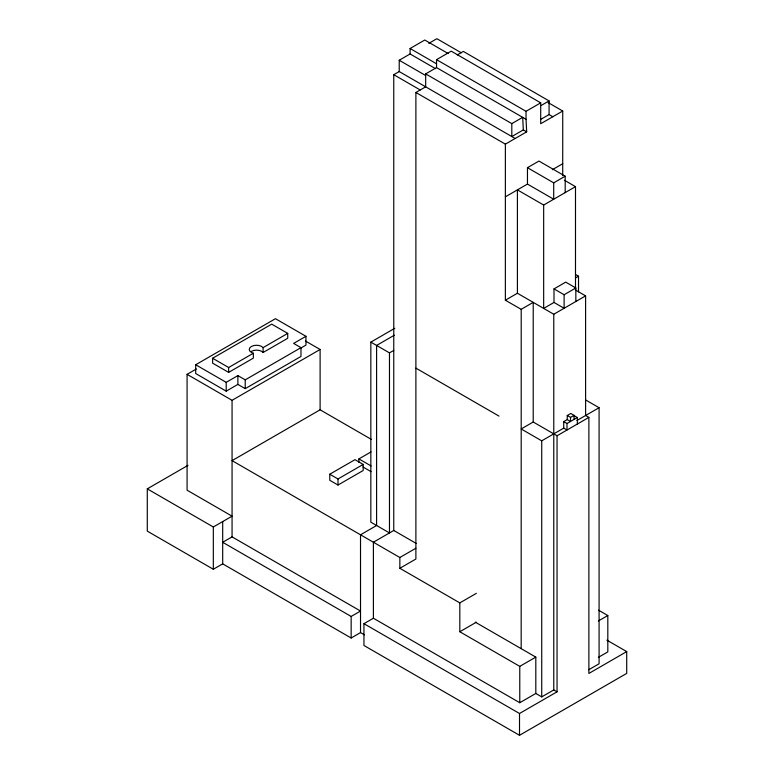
<?xml version="1.0" encoding="UTF-8"?>
<svg xmlns="http://www.w3.org/2000/svg" width="774" height="774" viewBox="0 0 774 774"><rect width="100%" height="100%" fill="white"/><g stroke="black" fill="none" stroke-linecap="round" stroke-linejoin="round"><path stroke-width="1.16" d="M435.53 68.654L410.094 53.967L410.094 48.501L424.771 40.025L448.175 53.541M515.155 138.488L399.22 71.556L399.22 60.246L410.094 53.967M428.815 43.363L436.884 38.7L461.304 52.796M416.151 543.396L393.763 530.471L393.763 74.701L399.22 71.556M557.048 435.762L557.048 691.821L553.778 689.934L541.732 696.89L535.811 693.475L519.77 702.734L373.397 618.233L363.944 623.68L363.944 645.487L519.509 735.3L626.717 673.399L626.717 651.602L588.879 673.448L588.879 417.389L557.048 435.762L533.218 422.004L533.218 302.373L521.173 309.329L505.364 300.206L505.374 144.138L526.678 131.841L526.03 119.273L436.546 67.609L436.546 59.646L451.223 51.171L540.707 102.836L540.707 123.734L562.727 111.021L548.166 102.613M457.279 54.915L463.336 51.423L549.076 100.92L549.076 114.581L540.997 119.244M371.278 439.351L320.107 409.804L232.065 460.636L399.848 557.503L399.848 568.28L415.89 559.021L415.89 92.474L425.671 86.833L425.671 73.888L436.546 67.609M436.546 59.646L526.03 111.311L540.707 102.836M540.997 105.583L549.076 100.92M425.671 73.888L511.808 123.617L522.682 117.338L523.33 129.906L526.678 131.841M523.33 129.906L511.808 136.563L511.808 123.617M527.462 167.687L553.71 182.848L553.71 199.237L527.462 184.077L527.462 167.687L538.956 161.06L565.194 176.211L565.194 192.6M305.953 336.303L293.636 343.414L300.98 347.652L300.98 356.456L245.223 388.645L237.879 384.407L226.202 391.151L195.706 373.542L195.706 364.748L275.457 318.695L305.953 336.303L305.953 345.107L300.815 348.068M287.734 333.391L263.092 347.623A7.285 4.209 0 0 0 251.386 346.481A7.285 4.209 0 0 0 253.35 353.234L253.35 358.12L228.64 372.391L212.608 363.141L212.608 358.256L271.703 324.142L287.734 333.391L287.734 338.277L263.092 352.499A7.285 4.209 0 0 0 251.386 351.367M364.486 634.883L360.52 632.6L351.154 638.008L222.689 563.849L213.324 569.258L147.283 531.128L147.283 488.858L213.324 526.988L232.065 516.171L187.076 490.194L187.076 374.335L196.403 368.956M505.364 196.828L527.462 184.077M552.355 169.7L562.727 163.72M212.608 358.256L228.64 367.515L253.35 353.234M553.71 182.848L565.194 176.211M195.706 364.748L226.202 382.346L237.879 375.613L245.223 379.85L300.98 347.652M585.608 295.871L553.778 314.244L517.409 293.249L517.409 189.872L543.667 205.033L575.498 186.65L575.498 290.027L585.608 295.871L585.608 415.503L588.879 417.389M187.076 374.335L232.065 400.313L320.107 349.48L320.107 409.804M370.843 342.118L389.477 352.876L389.477 532.947L370.843 522.179L370.843 342.118L394.808 328.273M394.314 335.21L376.599 345.446L376.599 525.507L360.52 534.795L360.52 632.6M147.283 488.858L188.024 465.338M389.477 352.876L393.763 350.399M505.364 300.206L517.409 293.249M543.667 205.033L543.667 308.41L554 302.441L554 288.905L565.726 282.133L575.837 287.976L575.837 301.512M575.411 278.011L578.526 276.212L578.526 291.924M554 288.905L564.111 294.739L575.837 287.976M329.772 474.22L354.966 459.679L363.19 464.429L363.19 470.495L337.996 485.037L329.772 480.286L329.772 474.22L337.996 478.971L363.19 464.429M358.894 462.339L358.894 458.914L371.007 451.919M232.065 536.875L222.689 542.293L351.154 616.452L360.52 611.044L232.065 536.875L232.065 400.313M533.218 422.004L521.173 428.96L541.732 440.832L563.724 428.128L566.994 430.015L566.994 423.494L577.346 417.515L577.346 424.046M563.724 428.128L563.724 421.607L567.255 419.576L567.255 415.503L570.777 413.471L574.037 415.357L574.037 419.421M567.255 415.503L570.515 417.389L574.037 415.357M576.959 420.495L599.086 407.714L599.086 663.782L588.724 669.762M393.763 530.471L373.397 542.226L373.397 618.233M399.848 557.503L415.89 548.244M399.848 568.28L459.814 602.898L476.378 593.329M459.814 602.898L459.814 631.748L476.378 622.18M459.814 631.748L519.77 666.366L535.811 657.107L535.811 693.475M598.399 620.971L607.813 615.543L607.813 651.911L598.399 657.339M363.944 623.68L519.509 713.493L557.048 691.821M549.076 114.581L552.82 116.748M410.094 48.501L436.546 63.778M399.22 60.246L425.671 75.523M393.763 74.701L420.214 89.978M415.89 92.474L505.374 144.138M564.391 180.245L575.498 186.65M575.566 274.499L578.526 276.212M554 302.441L564.111 308.275L564.111 294.739M585.725 400.003L599.086 407.714M574.076 415.628L577.346 417.515M567.255 419.576L570.515 421.462L570.515 417.389M563.724 421.607L566.994 423.494M415.928 368.143L499.017 416.112M305.459 341.024L320.107 349.48M358.894 458.914L371.065 465.938M362.948 466.964L371.065 471.647M598.505 610.164L607.813 615.543M606.884 640.146L626.717 651.602M475.304 622.17L535.811 657.107M562.727 111.021L562.717 175.737M553.778 314.244L553.778 689.934M541.732 440.832L541.732 696.89M526.03 111.311L526.03 119.273M521.212 309.31L521.173 648.651M519.77 666.366L519.77 702.734M519.509 713.493L519.509 735.3M351.154 616.452L351.154 638.008M337.996 478.971L337.996 485.037M263.092 347.623L263.092 352.499M245.223 379.85L245.223 388.645M237.879 375.613L237.879 384.407M228.64 367.515L228.64 372.391M226.202 382.346L226.202 391.151M222.689 521.579L222.689 563.849M213.324 526.988L213.324 569.258"/></g></svg>
